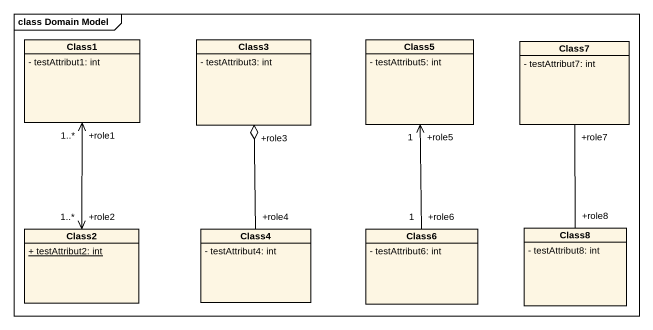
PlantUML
@startuml
mainframe class Domain Model
hide circle
hide empty members
skinparam classAttributeIconSize 0
class Class1 {
  - testAttribut1: int
}
class Class3 {
  - testAttribut3: int
}
class Class5 {
  - testAttribut5: int
}
class Class7 {
  - testAttribut7: int
}
class Class2 {
  {static} + testAttribut2: int
}
class Class4 {
  - testAttribut4: int
}
class Class6 {
  - testAttribut6: int
}
class Class8 {
  - testAttribut8: int
}
Class2 "+role2\n1..*" <-up-> "+role1\n1..*" Class1
Class4 "+role4" -up-o "+role3" Class3
Class6 "+role6\n1" -up-> "+role5\n1" Class5
Class8 "+role8" -up- "+role7" Class7
@enduml
